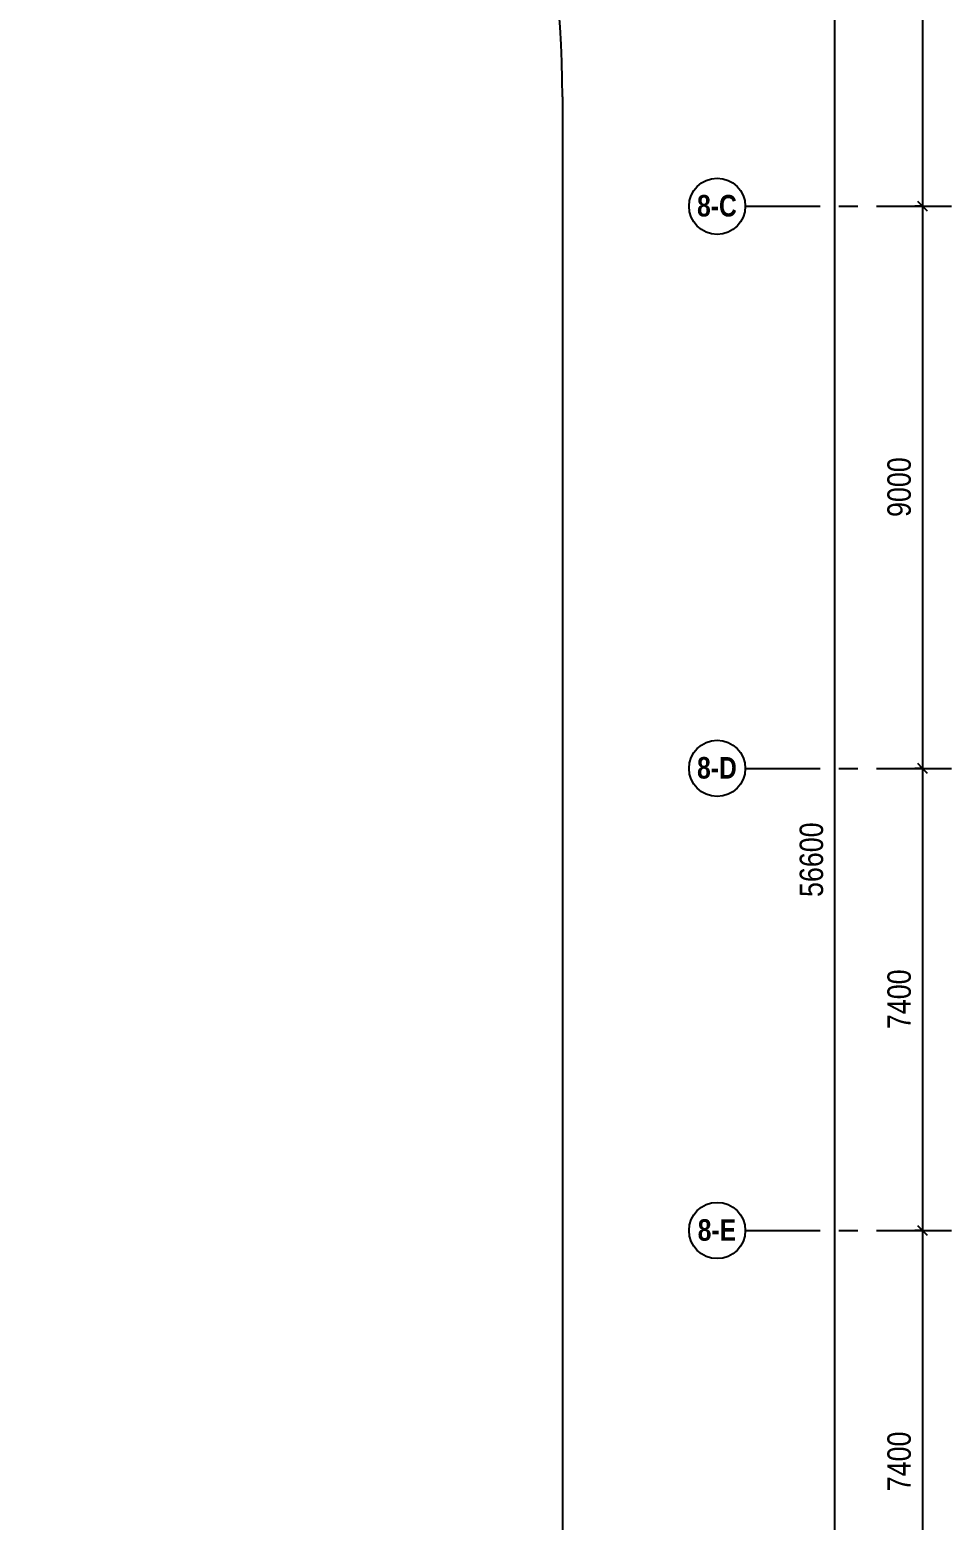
# Model space of a CAD drawing. Header units: millimetres. Extents: x -92759 to 184353, y -15225 to 86714.
# Drawn here: x -92759 to -78090, y 40303 to 64167 of the extents above; entities that cross this region are included whole.
import ezdxf

# ---------------------------------------------------------------- set-up
doc = ezdxf.new("R2010")
doc.units = ezdxf.units.MM
doc.linetypes.add('IDA - Grid Line', pattern=[2100, 1200, -300, 300, -300])
for name, color, linetype in [('0-1', 9, 'Continuous'), ('A-_ANOT----_D', 8, 'Continuous'), ('A-_ANOT----_D-150', 8, 'Continuous'), ('A-_FLOR----_E', 8, 'Continuous'), ('S-_ANOTGRID_E', 8, 'Continuous')]:
    doc.layers.add(name, color=color, linetype=linetype)
doc.layers.add('S-_ANOTGRID_E-1', color=9, linetype='IDA - Grid Line', true_color=0x808080)
doc.styles.add('Arial Narrow', font='ARIALN.TTF')
doc.styles.add('Arial Narrow_B', font='ARIALNB.TTF', dxfattribs={"height": 345})
doc.dimstyles.new('IDA_-_Arial_-_2_5mm_-_Black_-_Diagonal', dxfattribs={"dimscale": 304.8, "dimtxt": 383.786615, "dimasz": 0.492126, "dimexe": 0.492126, "dimexo": 0.738189, "dimgap": 0.246063, "dimtad": 1, "dimdec": 0, "dimzin": 0, "dimdsep": 46, "dimtxsty": 'Arial Narrow', "dimblk1": 'OBLIQUE', "dimblk2": 'OBLIQUE', "dimsah": 1, "dimcen": 0.09, "dimdle": 0.492126, "dimazin": 0, "dimtfac": 1, "dimtdec": 4, "dimtix": 1, "dimtmove": 0, "dimatfit": 3, "dimfxl": 1, "dimtvp": 1, "dimtolj": 1, "dimtzin": 0, "dimarcsym": 2})
doc.dimstyles.new('IDA_-_Arial_-_2_5mm_-_Black_-_Diagonal_1', dxfattribs={"dimscale": 304.8, "dimtxt": 383.786615, "dimasz": 0.492126, "dimexe": 0.492126, "dimexo": 0.738189, "dimgap": 0.246063, "dimtad": 1, "dimdec": 0, "dimzin": 0, "dimdsep": 46, "dimtxsty": 'Arial Narrow', "dimblk1": 'OBLIQUE', "dimblk2": 'OBLIQUE', "dimsah": 1, "dimcen": 0.09, "dimdle": 0.492126, "dimazin": 0, "dimtfac": 1, "dimtdec": 4, "dimtix": 1, "dimtmove": 2, "dimatfit": 3, "dimfxl": 1, "dimtvp": 1, "dimtolj": 1, "dimtzin": 0, "dimarcsym": 2})

# ---------------------------------------------------------------- blocks, each defined once
blk = doc.blocks.new('Grid - 3_0mm Dia-7015051-BLK8_RHH_1ST STOREY PLAN')
at = {"layer": 'S-_ANOTGRID_E'}
blk.add_circle((0, 0), 3, dxfattribs=at)
blk = doc.blocks.new('DIMBLOCK8-BLK8_RHH_1ST STOREY PLAN')
at = {"layer": 'A-_ANOT----_D-150', "transparency": 16777216}
for p, q in [((-23786, -2738), (-23517, -2738)), ((-23667, -2738), (-23786, -2738)), ((-23667, -2738), (-23742, -2663)), ((-23667, -2738), (-23667, -11738)), ((-23667, -2738), (-23592, -2813)), ((-23667, -11738), (-23742, -11663)), ((-23786, -11738), (-23517, -11738)), ((-23667, -11738), (-23786, -11738)), ((-23667, -11738), (-23592, -11813))]:
    blk.add_line(p, q, dxfattribs=at)
at = {"layer": 'A-_ANOT----_D-150', "color": 0, "transparency": 16777216, "insert": (-24227, -7713), "char_height": 375, "width": 1140.39, "attachment_point": 1, "rotation": 90, "line_spacing_factor": 0.974696, "style": 'Arial Narrow'}
blk.add_mtext('9000', dxfattribs=at)
blk = doc.blocks.new('_Oblique')
at = {"color": 0, "linetype": 'ByBlock', "lineweight": -2}
blk.add_line((-0.5, -0.5), (0.5, 0.5), dxfattribs=at)
blk = doc.blocks.new('DIMBLOCK9-BLK8_RHH_1ST STOREY PLAN')
at = {"layer": 'A-_ANOT----_D-150', "transparency": 16777216}
for p, q in [((-23667, -11738), (-23742, -11663)), ((-23786, -11738), (-23517, -11738)), ((-23667, -11738), (-23786, -11738)), ((-23667, -11738), (-23667, -20738)), ((-23667, -11738), (-23592, -11813)), ((-23786, -20738), (-23517, -20738)), ((-23667, -20738), (-23786, -20738)), ((-23667, -20738), (-23742, -20663)), ((-23667, -20738), (-23592, -20813))]:
    blk.add_line(p, q, dxfattribs=at)
at = {"layer": 'A-_ANOT----_D-150', "color": 0, "transparency": 16777216, "insert": (-24227, -16713), "char_height": 375, "width": 1140.39, "attachment_point": 1, "rotation": 90, "line_spacing_factor": 0.974696, "style": 'Arial Narrow'}
blk.add_mtext('9000', dxfattribs=at)
blk = doc.blocks.new('DIMBLOCK10-BLK8_RHH_1ST STOREY PLAN')
at = {"layer": 'A-_ANOT----_D-150', "transparency": 16777216}
for p, q in [((-23786, -20738), (-23517, -20738)), ((-23667, -20738), (-23786, -20738)), ((-23667, -20738), (-23742, -20663)), ((-23667, -20738), (-23667, -28138)), ((-23667, -20738), (-23592, -20813)), ((-23786, -28138), (-23517, -28138)), ((-23667, -28138), (-23786, -28138)), ((-23667, -28138), (-23742, -28063)), ((-23667, -28138), (-23592, -28213))]:
    blk.add_line(p, q, dxfattribs=at)
at = {"layer": 'A-_ANOT----_D-150', "color": 0, "transparency": 16777216, "insert": (-24227, -24913), "char_height": 375, "width": 1140.39, "attachment_point": 1, "rotation": 90, "line_spacing_factor": 0.974696, "style": 'Arial Narrow'}
blk.add_mtext('7400', dxfattribs=at)
blk = doc.blocks.new('DIMBLOCK11-BLK8_RHH_1ST STOREY PLAN')
at = {"layer": 'A-_ANOT----_D-150', "transparency": 16777216}
for p, q in [((-23786, -28138), (-23517, -28138)), ((-23667, -28138), (-23786, -28138)), ((-23667, -28138), (-23742, -28063)), ((-23667, -28138), (-23667, -35538)), ((-23667, -28138), (-23592, -28213)), ((-23786, -35538), (-23517, -35538)), ((-23667, -35538), (-23786, -35538)), ((-23667, -35538), (-23742, -35463)), ((-23667, -35538), (-23592, -35613))]:
    blk.add_line(p, q, dxfattribs=at)
at = {"layer": 'A-_ANOT----_D-150', "color": 0, "transparency": 16777216, "insert": (-24227, -32313), "char_height": 375, "width": 1140.39, "attachment_point": 1, "rotation": 90, "line_spacing_factor": 0.974696, "style": 'Arial Narrow'}
blk.add_mtext('7400', dxfattribs=at)
blk = doc.blocks.new('DIMBLOCK15-BLK8_RHH_1ST STOREY PLAN')
at = {"layer": 'A-_ANOT----_D-150', "transparency": 16777216}
for p, q in [((-25190, 6262), (-24921, 6262)), ((-25071, 6262), (-25190, 6262)), ((-25071, 6262), (-25146, 6337)), ((-25071, 6412), (-25071, -50488)), ((-25071, 6262), (-24996, 6187)), ((-25190, -50338), (-24921, -50338)), ((-25071, -50338), (-25190, -50338)), ((-25071, -50338), (-25146, -50263)), ((-25071, -50338), (-24996, -50413))]:
    blk.add_line(p, q, dxfattribs=at)
at = {"layer": 'A-_ANOT----_D-150', "color": 0, "transparency": 16777216, "insert": (-25631, -22798), "char_height": 375, "width": 1425.49, "attachment_point": 1, "rotation": 90, "line_spacing_factor": 0.974696, "style": 'Arial Narrow'}
blk.add_mtext('56600', dxfattribs=at)
blk = doc.blocks.new('A$Cb2bf8f38')
at = {"layer": 'A-_FLOR----_E'}
blk.add_line((-41300, 30550), (-41300, -9475), dxfattribs=at)
blk.add_arc((-57750, 30550), 16450, 0, 61.20201, dxfattribs=at)
at = {"layer": 'S-_ANOTGRID_E-1'}
for p, q in [((-38373.1, 28800), (13584.7, 28800)), ((-38373.1, 19800), (13584.7, 19800)), ((-38373.1, 12400), (13584.7, 12400))]:
    blk.add_line(p, q, dxfattribs=at)
at = {"layer": 'S-_ANOTGRID_E', "xscale": 149.9999999999999, "yscale": 149.9999999999999, "zscale": 149.9999999999999, "rotation": 269.9999999999996}
for p in [(-38823.1, 28800), (-38823.1, 19800), (-38823.1, 12400)]:
    blk.add_blockref('Grid - 3_0mm Dia-7015051-BLK8_RHH_1ST STOREY PLAN', p, dxfattribs=at)
at = {"layer": 'S-_ANOTGRID_E', "char_height": 345, "attachment_point": 1, "style": 'Arial Narrow_B'}
for s, insert, width in [('8-C', (-39144.9, 28981.4), 757.595), ('8-D', (-39144.9, 19981.4), 757.595), ('8-E', (-39134.4, 12581.4), 733.544)]:
    blk.add_mtext(s, dxfattribs=dict(at, insert=insert, width=width))
at = {"layer": 'A-_ANOT----_D'}
dim = blk.add_linear_dim(base=(-36942.1, -9800), p1=(-36836.1, 46800), p2=(-36836.1, -9800), angle=90, dimstyle='IDA_-_Arial_-_2_5mm_-_Black_-_Diagonal_1', override={"dimpost": '<>', "dimfxl": 56600}, dxfattribs=at)
dim.commit()
dim.dimension.update_dxf_attribs({"geometry": 'DIMBLOCK15-BLK8_RHH_1ST STOREY PLAN', "text_midpoint": (-37251.8, 18453.3), "dimtype": 128, "text_rotation": 90, "insert": (-11871, 40538.3)})
for base, p1, p2, override, picture, middle in [((-35538.3, 28800), (-35432.2, 37800), (-35432.2, 28800), {"dimpost": '<>', "dimfxl": 9000}, 'DIMBLOCK8-BLK8_RHH_1ST STOREY PLAN', (-35804.7, 33300)), ((-35538.3, 19800), (-35432.2, 28800), (-35432.2, 19800), {"dimpost": '<>', "dimfxl": 9000}, 'DIMBLOCK9-BLK8_RHH_1ST STOREY PLAN', (-35804.7, 24300)), ((-35538.3, 12400), (-35432.2, 19800), (-35432.2, 12400), {"dimpost": '<>', "dimfxl": 7400}, 'DIMBLOCK10-BLK8_RHH_1ST STOREY PLAN', (-35804.7, 16100)), ((-35538.3, 5000), (-35432.2, 12400), (-35432.2, 5000), {"dimpost": '<>', "dimfxl": 7400}, 'DIMBLOCK11-BLK8_RHH_1ST STOREY PLAN', (-35804.7, 8700))]:
    dim = blk.add_linear_dim(base=base, p1=p1, p2=p2, angle=90, dimstyle='IDA_-_Arial_-_2_5mm_-_Black_-_Diagonal', override=override, dxfattribs=at)
    dim.commit()
    dim.dimension.update_dxf_attribs({"geometry": picture, "text_midpoint": middle, "insert": (-11871, 40538.3)})

msp = doc.modelspace()

# ---------------------------------------------------------------- block references
at = {"layer": '0-1'}
msp.add_blockref('A$Cb2bf8f38', (-42933, 32541), dxfattribs=at)

doc.saveas('drawing.dxf')
